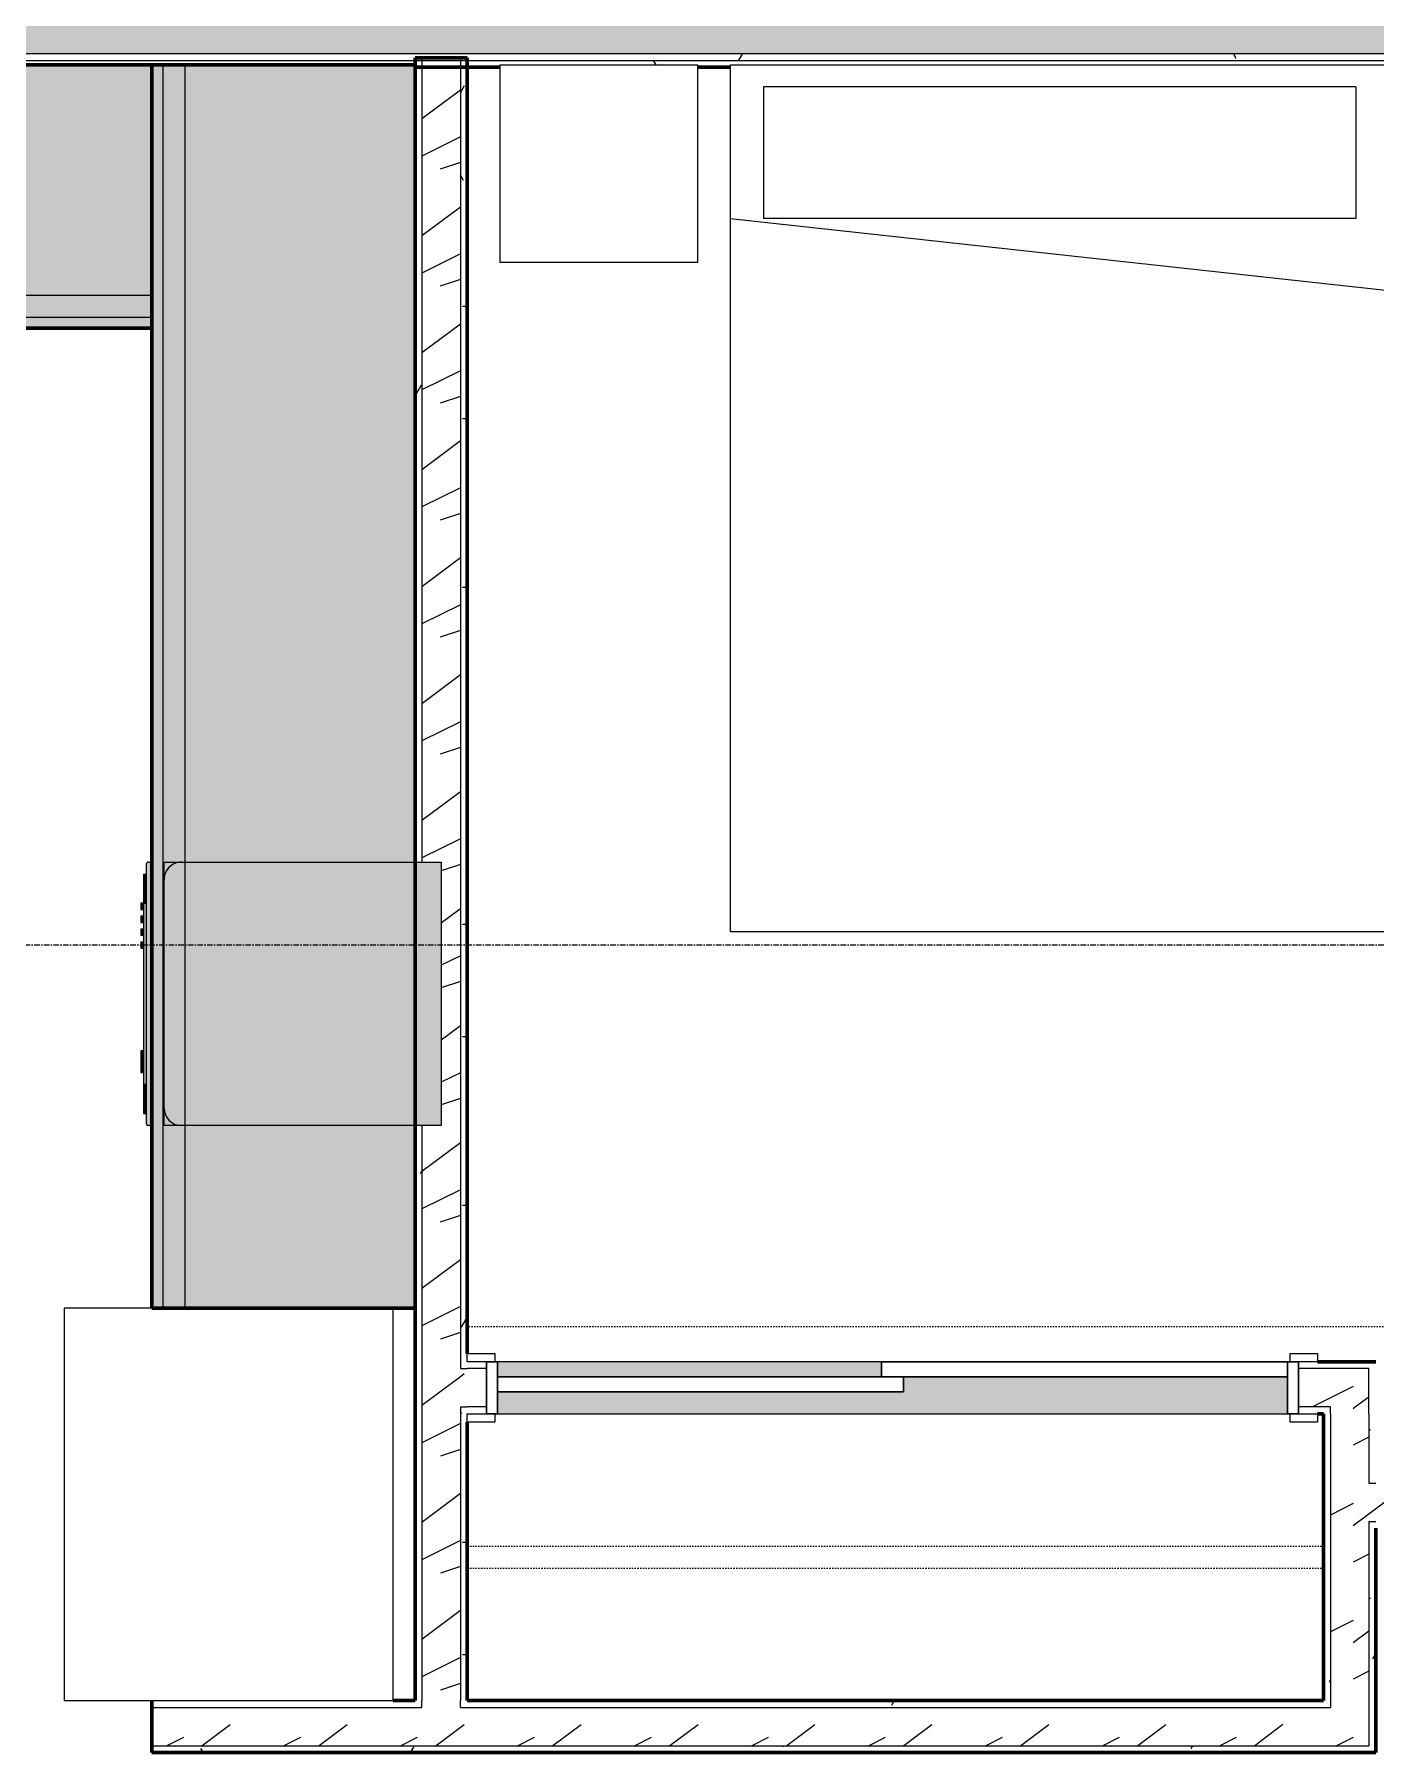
# Model space of a CAD drawing. Header units: inches. Extents: x -4061 to -1937, y 9836 to 11171.
# Drawn here: x -3716.2 to -3593.9, y 10393.6 to 10550.2 of the extents above; entities that cross this region are included whole.
import ezdxf

# ---------------------------------------------------------------- set-up
doc = ezdxf.new("R2010")
doc.units = ezdxf.units.IN
doc.header["$MEASUREMENT"] = 0
doc.linetypes.add('Dash', pattern=[0.25, 0.125, -0.125])
doc.linetypes.add('Grid Line 1_2_', pattern=[0.875, 0.5, -0.125, 0.125, -0.125])
for name, color, linetype, lineweight in [('0-1', 7, 'Continuous', 5), ('0-2', 250, 'Continuous', 9), ('A-DOOR-1', 250, 'Continuous', 9), ('A-DOOR-2', 50, 'Continuous', 30), ('A-DOOR-FRAM-1', 50, 'Continuous', 30), ('A-WALL', 113, 'Continuous', 18), ('A-WALL-1', 8, 'Continuous', 5), ('A-WALL-2', 10, 'Continuous', 60), ('A-WALL-3', 7, 'Continuous', 18), ('A-WALL-PATT-1', 250, 'Continuous', 9), ('A-WALL-PATT-2', 253, 'Continuous', 9), ('A-WALL-PATT-4', 111, 'Continuous', 9), ('I-FURN-1', 250, 'Continuous', 9), ('I-FURN-HDLN-1', 250, 'Dash', 9), ('I-WALL-2', 2, 'Continuous', 60), ('Q-CASE-1', 253, 'Continuous', 9), ('Q-CASE-2', 10, 'Continuous', 60), ('Q-CASE-3', 250, 'Continuous', 9), ('Q-CASE-HDLN-1', 250, 'Dash', 9), ('Q-SPCQ-1', 250, 'Continuous', 9), ('Q-SPCQ-2', 55, 'Continuous', 9), ('S-GRID-1', 1, 'Grid Line 1_2_', 9)]:
    doc.layers.add(name, color=color, linetype=linetype, lineweight=lineweight)
pattern_1 = [(0, (-88.066, -241.96), (20.48, 5.12), [0.845, -14.515, 0.845, -14.515, -81.92]), (0, (-88.066, -241.96), (20.48, 5.12), [-30.72, 0.845, -29.875, 0.845, -14.515, -35.84]), (0, (-88.066, -241.96), (20.48, 5.12), [-76.8, 0.845, -9.395, 0.845, -24.755]), (120, (-80.386, -239.4), (-14.67405, 15.1762003), [0.845, -14.515, 0.845, -14.515, -81.92]), (120, (-80.386, -239.4), (-14.67405, 15.1762003), [-30.72, 0.845, -29.875, 0.845, -14.515, -35.84]), (120, (-80.386, -239.4), (-14.67405, 15.1762003), [-76.8, 0.845, -9.395, 0.845, -24.755]), (240, (-77.826, -229.16), (-5.80595, -20.2962003), [0.845, -14.515, 0.845, -14.515, -81.92]), (240, (-77.826, -229.16), (-5.80595, -20.2962003), [-30.72, 0.845, -29.875, 0.845, -14.515, -35.84]), (240, (-77.826, -229.16), (-5.80595, -20.2962003), [-76.8, 0.845, -9.395, 0.845, -24.755])]
pattern_2 = [(216.87, (-83.801, -231.298), (31.9871619, 21.32545714), [5.331, -47.981]), (206.565, (-77.404, -234.497), (-10.662476, -10.6620098), [11.921, -11.921]), (198.435, (-77.404, -239.828), (-21.3244936, -10.6625869), [6.744, -26.974])]

# ---------------------------------------------------------------- blocks, each defined once
blk = doc.blocks.new('FOLDING_SLIDING CLOSET - 72_ x 80_-1372885-ENLARGED RCP - 2ND FLOOR PLAN - WEST')
at = {"layer": 'A-DOOR-1'}
for p, q in [((-38.75, 3.25), (-36.25, 3.25)), ((-38.75, 2.5), (-38.75, 3.25)), ((-36.25, 3.25), (-36.25, 2.5)), ((36.25, 3.25), (38.75, 3.25)), ((36.25, 2.5), (36.25, 3.25)), ((38.75, 3.25), (38.75, 2.5)), ((-36.25, 2.5), (-38.75, 2.5)), ((38.75, 2.5), (36.25, 2.5)), ((-38.75, -2.25), (-36.25, -2.25)), ((-38.75, -3), (-38.75, -2.25)), ((-36.25, -3), (-38.75, -3)), ((-36.25, -2.25), (-36.25, -3)), ((36.25, -2.25), (38.75, -2.25)), ((36.25, -3), (36.25, -2.25)), ((38.75, -3), (36.25, -3)), ((38.75, -2.25), (38.75, -3))]:
    blk.add_line(p, q, dxfattribs=at)
at = {"layer": 'A-DOOR-2'}
for p, q in [((-1, 0.5), (36, 0.5)), ((-1, -0.875), (-1, 0.5)), ((36, 0.5), (36, -0.875)), ((-36, -0.875), (1, -0.875)), ((-36, -2.25), (-36, -0.875)), ((36, -0.875), (-1, -0.875)), ((1, -0.875), (1, -2.25)), ((1, -2.25), (-36, -2.25))]:
    blk.add_line(p, q, dxfattribs=at)
at = {"layer": 'A-DOOR-FRAM-1'}
for p, q in [((-37, 2.5), (-36, 2.5)), ((-37, -2.25), (-37, 2.5)), ((-36, 2.5), (-36, -2.25)), ((36, 2.5), (37, 2.5)), ((36, -2.25), (36, 2.5)), ((37, 2.5), (37, -2.25)), ((-36, -2.25), (-37, -2.25)), ((37, -2.25), (36, -2.25))]:
    blk.add_line(p, q, dxfattribs=at)
blk = doc.blocks.new('OD_CW_Closet - OD_CW_Closet-2021435-ENLARGED RCP - 2ND FLOOR PLAN - WEST')
at = {"layer": 'Q-CASE-HDLN-1'}
for p, q in [((3.49, 2.12), (75.49, 2.12)), ((0.74, -9.94), (78.78, -9.94)), ((0.74, -11.94), (78.78, -11.94))]:
    blk.add_line(p, q, dxfattribs=at)
blk = doc.blocks.new('Bed-Standard - Queen 60_ x 79_-1433484-ENLARGED RCP - 2ND FLOOR PLAN - WEST')
at = {"layer": 'I-FURN-1'}
for p, q in [((-19.31, 41.3), (40.69, 41.3)), ((-19.31, -37.7), (-19.31, 41.3)), ((40.69, 41.3), (40.69, -37.7)), ((40.69, -23.7), (-19.31, -17.13)), ((-16.31, -23.7), (37.69, -23.7)), ((-16.31, -35.7), (-16.31, -23.7)), ((37.69, -35.7), (37.69, -23.7)), ((-16.31, -35.7), (37.69, -35.7)), ((40.69, -37.7), (-19.31, -37.7))]:
    blk.add_line(p, q, dxfattribs=at)
at = {"layer": 'I-FURN-HDLN-1'}
for p, q in [((-55.31, 77.3), (64.69, 77.3)), ((-55.31, -37.7), (-55.31, 77.3)), ((64.69, 77.3), (64.69, -37.7))]:
    blk.add_line(p, q, dxfattribs=at)
blk = doc.blocks.new('Table-Night Stand - 18_ x 18_ x 24_-1372838-ENLARGED RCP - 2ND FLOOR PLAN - WEST')
at = {"layer": 'I-FURN-1'}
for p, q in [((0.15, 0), (18.15, 0)), ((0.15, -18), (0.15, 0)), ((18.15, 0), (18.15, -18)), ((18.15, -18), (0.15, -18))]:
    blk.add_line(p, q, dxfattribs=at)
blk = doc.blocks.new('Refrigerator_-_Side-by-Side_6047 - 36_ X 30_-345559-ENLARGED RCP - 2ND FLOOR PLAN - WEST')
at = {"layer": 'Q-SPCQ-1'}
for p, q in [((17.87, 14.42), (-17.88, 14.42)), ((-17.88, 14.42), (-17.88, -15.58)), ((17.87, -15.58), (17.87, 14.42)), ((-17.88, -15.58), (17.87, -15.58))]:
    blk.add_line(p, q, dxfattribs=at)
blk = doc.blocks.new('OD_CW_Base Cabinet - OD_CW_Base Cabinet-2082605-ENLARGED RCP - 2ND FLOOR PLAN - WEST')
at = {"layer": 'Q-CASE-1'}
for points in [[(0.74, -1), (114.06, -1), (114.06, 0), (0.74, 0)], [(0.74, -3), (17.4, -3), (17.4, -1.13), (41.4, -1.13), (41.4, -3), (114.06, -3), (114.06, -1), (0.74, -1)], [(0.74, -3), (0.74, -24), (114.06, -24), (114.06, -3), (1.6, -3)]]:
    blk.add_hatch(color=256, dxfattribs=at).paths.add_polyline_path(points, flags=0)
at = {"layer": 'Q-CASE-2'}
for p, q in [((0.74, -24), (0.74, 0)), ((0.74, 0), (114.06, 0)), ((114.06, 0), (114.06, -24)), ((114.06, -24), (0.74, -24))]:
    blk.add_line(p, q, dxfattribs=at)
at = {"layer": 'Q-CASE-3'}
for p, q in [((93.06, 0), (0.74, 0)), ((114.06, -1), (0.74, -1)), ((114.06, -1), (0.74, -1)), ((114.06, -1), (114.06, 0)), ((114.06, -3), (114.06, -1)), ((0.74, -3), (0.74, -24)), ((114.06, -3), (0.74, -3)), ((114.06, -24), (114.06, -3)), ((114.06, -24), (0.74, -24))]:
    blk.add_line(p, q, dxfattribs=at)
blk = doc.blocks.new('Dishwasher_15404 - 34_ counter-V12-ENLARGED RCP - 2ND FLOOR PLAN - WEST')
at = {"layer": 'Q-SPCQ-2'}
h = blk.add_hatch(color=256, dxfattribs=at)
h.paths.add_polyline_path([(2.38, 0), (0, 0), (0, -24), (2.38, -24), (2.38, -21.59)], flags=0)
h.paths.add_polyline_path([(23.68, 0), (23.38, 0), (23.38, -24), (23.69, -24), (24.08, -23.95), (24.46, -23.79), (24.83, -23.48), (25.07, -23.15), (25.2, -22.77), (25.25, -22.43), (25.25, -1.57), (25.17, -1.1), (24.98, -0.71), (24.74, -0.42), (24.46, -0.21), (24.08, -0.05), (23.69, 0)], flags=0)
h = blk.add_hatch(color=256, dxfattribs=at)
h.paths.add_polyline_path([(23.95, 0), (23.69, 0), (24.08, -0.05), (24.46, -0.21), (24.83, -0.52), (25.04, -0.79), (25.22, -1.25), (25.25, -1.31), (25.25, 0), (24.46, 0)], flags=0)
h.paths.add_polyline_path([(25.25, -22.43), (25.2, -22.83), (24.96, -23.33), (24.74, -23.58), (24.46, -23.79), (24.08, -23.95), (23.69, -24), (25.25, -24), (25.25, -22.64)], flags=0)
for points in [[(26.38, 0), (26.38, -24), (26.73, -23.98), (26.82, -23.94), (26.87, -23.8), (26.87, -0.15), (26.82, -0.06), (26.68, 0)], [(26.87, -1.09), (26.87, -2.61), (27.12, -2.61), (27.12, -1.09)], [(27.12, -2.61), (26.87, -2.63), (26.87, -3.81), (27.12, -3.81), (27.12, -2.78)], [(27.12, -3.81), (26.87, -3.81), (26.87, -20.19), (27.12, -20.19), (27.12, -7.68)], [(27.12, -4.82), (27.12, -5.81), (27.37, -5.81), (27.37, -4.82)], [(27.12, -5.81), (27.12, -6.79), (27.37, -6.79), (27.37, -5.81)], [(27.12, -16.15), (27.12, -16.74), (27.37, -16.74), (27.37, -16.15)], [(27.12, -17.33), (27.12, -17.92), (27.37, -17.92), (27.37, -17.33)], [(27.12, -18.51), (27.12, -19.1), (27.37, -19.1), (27.37, -18.51)], [(26.87, -20.19), (26.87, -21.39), (27.12, -21.39), (27.12, -20.19)], [(27.12, -19.69), (27.12, -20.28), (27.37, -20.28), (27.37, -19.69)], [(27.12, -21.39), (26.87, -21.39), (26.9, -22.91), (27.12, -22.91), (27.12, -21.78)]]:
    blk.add_hatch(color=256, dxfattribs=at).paths.add_polyline_path(points, flags=0)
at = {"layer": 'Q-SPCQ-1'}
for p, q in [((0, -24), (0, 0)), ((0, 0), (23.68, 0)), ((23.69, 0), (25.25, 0)), ((25.25, 0), (25.25, -1.57)), ((26.38, 0), (26.68, 0)), ((26.87, -0.2), (26.87, -23.8)), ((27.12, -1.09), (26.87, -1.09)), ((27.12, -2.61), (27.12, -1.09)), ((25.25, -1.57), (25.25, -22.43)), ((27.12, -3.81), (27.12, -2.61)), ((27.12, -20.19), (27.12, -3.81)), ((27.37, -4.82), (27.12, -4.82)), ((27.37, -5.81), (27.37, -4.82)), ((27.37, -6.79), (27.37, -5.81)), ((27.12, -6.79), (27.37, -6.79)), ((27.37, -16.15), (27.12, -16.15)), ((27.37, -16.74), (27.12, -16.74)), ((27.37, -16.74), (27.37, -16.15)), ((27.37, -17.33), (27.12, -17.33)), ((27.37, -17.92), (27.12, -17.92)), ((27.37, -18.51), (27.12, -18.51)), ((27.37, -17.92), (27.37, -17.33)), ((27.37, -19.1), (27.37, -18.51)), ((27.37, -19.1), (27.12, -19.1)), ((27.37, -19.69), (27.12, -19.69)), ((27.12, -21.39), (27.12, -20.19)), ((27.37, -20.28), (27.12, -20.28)), ((27.37, -20.28), (27.37, -19.69)), ((27.12, -22.91), (27.12, -21.39)), ((25.25, -22.43), (25.25, -24)), ((27.12, -22.91), (26.87, -22.91)), ((23.68, -24), (0, -24)), ((25.25, -24), (23.69, -24)), ((26.68, -24), (26.38, -24))]:
    blk.add_line(p, q, dxfattribs=at)
for centre, radius, start, end in [((26.68, -0.2), 0.197, 0, 90), ((23.68, -1.57), 1.57, 0, 90), ((23.68, -1.57), 1.57, 32.077, 42.3359), ((23.68, -1.57), 1.57, 17.8182, 27.5266), ((23.68, -1.57), 1.57, 0, 13.6425), ((26.68, -0.2), 0.197, 15, 75), ((23.68, -22.43), 1.57, 270, 0), ((23.68, -22.43), 1.57, 317.6641, 327.923), ((23.68, -22.43), 1.57, 332.4734, 342.1818), ((23.68, -22.43), 1.57, 346.3575, 0), ((26.68, -23.8), 0.197, 270, 0)]:
    blk.add_arc(centre, radius, start, end, dxfattribs=at)
blk = doc.blocks.new('OD_CW_Base Cabinet - OD_CW_Base Cabinet-1965721-ENLARGED RCP - 2ND FLOOR PLAN - WEST')
at = {"layer": 'Q-CASE-1'}
h = blk.add_hatch(color=256, dxfattribs=at)
h.paths.add_polyline_path([(0.74, 0), (0.74, -1), (17.97, -1), (17.97, 0), (13.38, 0)], flags=0)
h.paths.add_polyline_path([(110.41, 0), (41.97, 0), (41.97, -1), (110.41, -1)], flags=0)
h = blk.add_hatch(color=256, dxfattribs=at)
h.paths.add_polyline_path([(13.38, -1), (0.74, -1), (0.74, -3), (17.97, -3), (17.97, -1)], flags=0)
h.paths.add_polyline_path([(110.41, -1), (41.97, -1), (41.97, -3), (110.41, -3)], flags=0)
blk.add_hatch(color=256, dxfattribs=at).paths.add_polyline_path([(13.38, -3), (0.74, -3), (0.74, -24), (110.41, -24), (110.41, -3)], flags=0)
at = {"layer": 'Q-CASE-2'}
for p, q in [((0.74, -24), (0.74, 0)), ((0.74, 0), (110.41, 0)), ((110.41, 0), (110.41, -24)), ((110.41, -24), (0.74, -24))]:
    blk.add_line(p, q, dxfattribs=at)
at = {"layer": 'Q-CASE-3'}
for p, q in [((0.74, 0), (0.74, -1)), ((17.97, 0), (0.74, 0)), ((17.97, -1), (0.74, -1)), ((0.74, -1), (0.74, -3)), ((17.97, -1), (0.74, -1)), ((110.41, 0), (41.97, 0)), ((110.41, -1), (41.97, -1)), ((110.41, -1), (41.97, -1)), ((110.41, -1), (110.41, 0)), ((110.41, -3), (110.41, -1)), ((0.74, -3), (0.74, -24)), ((110.41, -3), (0.74, -3)), ((110.41, -24), (110.41, -3)), ((110.41, -24), (0.74, -24))]:
    blk.add_line(p, q, dxfattribs=at)
blk = doc.blocks.new('CTR - 1st Phase - Unit Layouts_rvt-1-ENLARGED RCP - 2ND FLOOR PLAN - WEST')
at = {"layer": 'A-WALL-1'}
h = blk.add_hatch(color=256, dxfattribs=at)
h.paths.add_polyline_path([(-3636.99, 10424.46), (-3601.99, 10424.46), (-3601.99, 10427.84), (-3636.99, 10427.84), (-3636.99, 10426.46), (-3673.99, 10426.46), (-3673.99, 10424.46), (-3638.99, 10424.46)], flags=0)
h.paths.add_polyline_path([(-3656.82, 10427.84), (-3638.99, 10427.84), (-3638.99, 10429.21), (-3673.99, 10429.21), (-3673.99, 10427.84)], flags=0)
at = {"layer": 'A-WALL-PATT-1'}
h = blk.add_hatch(dxfattribs=at)
h.set_pattern_fill('FP_1', color=256, style=0, pattern_type=2)
h.set_pattern_definition(pattern_1)
h.paths.add_polyline_path([(-3680.87, 10398.34), (-3680.87, 10450.75), (-3681.49, 10450.75), (-3681.49, 10398.34)], flags=0)
h.paths.add_polyline_path([(-3680.87, 10474.75), (-3680.87, 10547.19), (-3681.49, 10547.19), (-3681.49, 10474.75)], flags=0)
h = blk.add_hatch(dxfattribs=at)
h.set_pattern_fill('FP_1', color=256, style=0, pattern_type=2)
h.set_pattern_definition(pattern_1)
h.paths.add_polyline_path([(-3676.74, 10398.34), (-3676.74, 10425.09), (-3677.37, 10425.09), (-3677.37, 10398.34)], flags=0)
h.paths.add_polyline_path([(-3676.74, 10428.59), (-3676.74, 10547.19), (-3677.37, 10547.19), (-3677.37, 10428.59)], flags=0)
h = blk.add_hatch(dxfattribs=at)
h.set_pattern_fill('FP_1', color=256, style=0, pattern_type=2)
h.set_pattern_definition(pattern_1)
h.paths.add_polyline_path([(-3593.94, 10393.59), (-3593.94, 10414.66), (-3594.57, 10414.66), (-3594.57, 10393.59)], flags=0)
h.paths.add_polyline_path([(-3594.57, 10418.16), (-3593.94, 10418.16), (-3593.94, 10428.59), (-3594.57, 10428.59), (-3594.57, 10424.46)], flags=0)
h = blk.add_hatch(dxfattribs=at)
h.set_pattern_fill('FP_1', color=256, style=0, pattern_type=2)
h.set_pattern_definition(pattern_1)
h.paths.add_polyline_path([(-3598.69, 10397.71), (-3598.07, 10397.71), (-3598.07, 10424.46), (-3598.69, 10424.46), (-3598.69, 10398.34)], flags=0)
h = blk.add_hatch(dxfattribs=at)
h.set_pattern_fill('FP_1', color=256, style=0, pattern_type=2)
h.set_pattern_definition(pattern_1)
h.paths.add_polyline_path([(-3549.52, 10414.04), (-3503.67, 10414.04), (-3503.67, 10414.66), (-3554.1, 10414.66), (-3554.1, 10414.04)], flags=0)
h.paths.add_polyline_path([(-3592.1, 10414.04), (-3590.1, 10414.04), (-3590.1, 10414.66), (-3593.94, 10414.66), (-3593.94, 10414.04), (-3592.28, 10414.04)], flags=0)
h = blk.add_hatch(dxfattribs=at)
h.set_pattern_fill('FP_1', color=256, style=0, pattern_type=2)
h.set_pattern_definition(pattern_1)
h.paths.add_polyline_path([(-3600.99, 10397.71), (-3598.69, 10397.71), (-3598.69, 10398.34), (-3677.37, 10398.34), (-3677.37, 10397.71), (-3652.74, 10397.71)], flags=0)
h.paths.add_polyline_path([(-3705.49, 10397.71), (-3680.87, 10397.71), (-3680.87, 10398.34), (-3705.49, 10398.34)], flags=0)
h = blk.add_hatch(dxfattribs=at)
h.set_pattern_fill('FP_1', color=256, style=0, pattern_type=2)
h.set_pattern_definition(pattern_1)
h.paths.add_polyline_path([(-3594.57, 10393.59), (-3594.57, 10394.21), (-3705.49, 10394.21), (-3705.49, 10393.59), (-3595.5, 10393.59)], flags=0)
at = {"layer": 'A-WALL-PATT-2'}
h = blk.add_hatch(dxfattribs=at)
h.set_pattern_fill('FP_2', color=256, style=0, pattern_type=2)
h.set_pattern_definition(pattern_2)
h.paths.add_polyline_path([(-3677.37, 10397.71), (-3677.37, 10548.04), (-3680.87, 10548.04), (-3680.87, 10474.75), (-3679.12, 10474.75), (-3679.12, 10450.75), (-3680.87, 10450.75), (-3680.87, 10397.71)], flags=0)
h = blk.add_hatch(dxfattribs=at)
h.set_pattern_fill('FP_2', color=256, style=0, pattern_type=2)
h.set_pattern_definition(pattern_2)
h.paths.add_polyline_path([(-3598.69, 10425.09), (-3594.57, 10425.09), (-3594.57, 10428.59), (-3600.99, 10428.59), (-3600.99, 10425.09)], flags=0)
h.paths.add_polyline_path([(-3677.37, 10425.09), (-3674.99, 10425.09), (-3674.99, 10428.59), (-3677.37, 10428.59)], flags=0)
h = blk.add_hatch(dxfattribs=at)
h.set_pattern_fill('FP_2', color=256, style=0, pattern_type=2)
h.set_pattern_definition(pattern_2)
h.paths.add_polyline_path([(-3595.5, 10394.21), (-3594.57, 10394.21), (-3594.57, 10425.09), (-3598.07, 10425.09), (-3598.07, 10394.21)], flags=0)
h = blk.add_hatch(dxfattribs=at)
h.set_pattern_fill('FP_2', color=256, style=0, pattern_type=2)
h.set_pattern_definition(pattern_2)
h.paths.add_polyline_path([(-3534.19, 10414.66), (-3503.67, 10414.66), (-3503.67, 10418.16), (-3554.1, 10418.16), (-3554.1, 10414.66), (-3541.85, 10414.66)], flags=0)
h.paths.add_polyline_path([(-3594.57, 10414.66), (-3590.1, 10414.66), (-3590.1, 10418.16), (-3594.57, 10418.16), (-3594.57, 10416.16)], flags=0)
h = blk.add_hatch(dxfattribs=at)
h.set_pattern_fill('FP_2', color=256, style=0, pattern_type=2)
h.set_pattern_definition(pattern_2)
h.paths.add_polyline_path([(-3705.49, 10394.21), (-3598.07, 10394.21), (-3598.07, 10397.71), (-3705.49, 10397.71), (-3705.49, 10397.36)], flags=0)
at = {"layer": 'A-WALL-2'}
for p, q in [((-3681.49, 10547.41), (-3681.49, 10548.04)), ((-3681.49, 10548.04), (-3676.74, 10548.04)), ((-3676.74, 10548.04), (-3676.74, 10429.96)), ((-3681.49, 10398.34), (-3681.49, 10434.09)), ((-3599.24, 10429.21), (-3593.94, 10429.21)), ((-3676.74, 10423.71), (-3676.74, 10398.34)), ((-3598.69, 10424.46), (-3599.24, 10424.46)), ((-3598.69, 10398.34), (-3598.69, 10424.46)), ((-3593.94, 10414.04), (-3593.94, 10393.59)), ((-3705.49, 10393.59), (-3705.49, 10398.34)), ((-3683.49, 10398.34), (-3681.49, 10398.34)), ((-3676.74, 10398.34), (-3598.69, 10398.34)), ((-3598.69, 10393.59), (-3705.49, 10393.59)), ((-3594.57, 10393.59), (-3598.69, 10393.59)), ((-3593.94, 10393.59), (-3594.57, 10393.59))]:
    blk.add_line(p, q, dxfattribs=at)
at = {"layer": 'A-WALL-3'}
for p, q in [((-3680.87, 10548.04), (-3680.87, 10474.75)), ((-3677.37, 10548.04), (-3677.37, 10428.59)), ((-3680.87, 10450.75), (-3680.87, 10398.34)), ((-3677.37, 10428.59), (-3676.74, 10428.59)), ((-3674.99, 10428.59), (-3676.74, 10428.59)), ((-3638.99, 10429.21), (-3673.99, 10429.21)), ((-3594.57, 10428.59), (-3600.99, 10428.59)), ((-3594.57, 10425.09), (-3594.57, 10428.59)), ((-3677.37, 10425.09), (-3676.74, 10425.09)), ((-3677.37, 10425.09), (-3677.37, 10398.34)), ((-3674.99, 10425.09), (-3676.74, 10425.09)), ((-3598.07, 10425.09), (-3600.99, 10425.09)), ((-3598.07, 10424.46), (-3598.07, 10425.09)), ((-3594.57, 10424.46), (-3594.57, 10425.09)), ((-3673.99, 10424.46), (-3601.99, 10424.46)), ((-3598.07, 10424.46), (-3598.07, 10397.71)), ((-3594.57, 10424.46), (-3594.57, 10418.16)), ((-3594.57, 10418.16), (-3593.94, 10418.16)), ((-3594.57, 10414.66), (-3593.94, 10414.66)), ((-3594.57, 10414.66), (-3594.57, 10394.21)), ((-3680.87, 10397.71), (-3680.87, 10398.34)), ((-3677.37, 10397.71), (-3677.37, 10398.34)), ((-3705.49, 10397.71), (-3680.87, 10397.71)), ((-3677.37, 10397.71), (-3598.69, 10397.71)), ((-3598.69, 10397.71), (-3598.07, 10397.71)), ((-3705.49, 10394.21), (-3598.69, 10394.21)), ((-3598.69, 10394.21), (-3598.07, 10394.21)), ((-3598.07, 10394.21), (-3594.57, 10394.21))]:
    blk.add_line(p, q, dxfattribs=at)
at = {"layer": '0-2'}
for name, p, rotation in [('OD_CW_Base Cabinet - OD_CW_Base Cabinet-1965721-ENLARGED RCP - 2ND FLOOR PLAN - WEST', (-3704.75, 10523.41), 180), ('OD_CW_Base Cabinet - OD_CW_Base Cabinet-2082605-ENLARGED RCP - 2ND FLOOR PLAN - WEST', (-3705.49, 10433.35), 89.99999999998896), ('Bed-Standard - Queen 60_ x 79_-1433484-ENLARGED RCP - 2ND FLOOR PLAN - WEST', (-3612.05, 10509.71), 180), ('Table-Night Stand - 18_ x 18_ x 24_-1372838-ENLARGED RCP - 2ND FLOOR PLAN - WEST', (-3655.59, 10529.41), 180), ('Dishwasher_15404 - 34_ counter-V12-ENLARGED RCP - 2ND FLOOR PLAN - WEST', (-3679.12, 10450.75), 180), ('Refrigerator_-_Side-by-Side_6047 - 36_ X 30_-345559-ENLARGED RCP - 2ND FLOOR PLAN - WEST', (-3697.91, 10416.21), 269.9999999999871), ('FOLDING_SLIDING CLOSET - 72_ x 80_-1372885-ENLARGED RCP - 2ND FLOOR PLAN - WEST', (-3637.99, 10426.96), 180)]:
    blk.add_blockref(name, p, dxfattribs=dict(at, rotation=rotation))
blk.add_blockref('OD_CW_Closet - OD_CW_Closet-2021435-ENLARGED RCP - 2ND FLOOR PLAN - WEST', (-3677.48, 10422.34), dxfattribs=at)
blk = doc.blocks.new('CTR - 1st Phase - Shell_rvt-1-ENLARGED RCP - 2ND FLOOR PLAN - WEST')
at = {"layer": 'S-GRID-1'}
blk.add_line((-1936.83, 10467.19), (-4027.88, 10467.19), dxfattribs=at)

msp = doc.modelspace()

# ---------------------------------------------------------------- hatches: boundary and pattern name
at = {"layer": 'A-WALL-PATT-4'}
h = msp.add_hatch(dxfattribs=at)
h.set_pattern_fill('FP_4', color=256, style=0, pattern_type=2)
h.set_pattern_definition([(161.57, (-87.746, -241.64), (-2.560496185, -0.000537386), [0, -18.214, 2.022, 0]), (18.43, (-88.386, -241.64), (-2.560496185, 0.000537386), [0, -18.214, 2.022, 0]), (108.43, (-87.746, -241.64), (1.27922091, -6.400876726), [6.07, -14.166]), (71.57, (-88.386, -241.64), (1.27922091, 6.400876726), [6.07, -14.166])])
h.paths.add_polyline_path([(-3852.47, 10548.44), (-3482.72, 10548.44), (-3482.72, 10551.94), (-3852.47, 10551.94)], flags=0)
h = msp.add_hatch(dxfattribs=at)
h.set_pattern_fill('FP_1', color=256, style=0, pattern_type=2)
h.set_pattern_definition(pattern_1)
h.paths.add_polyline_path([(-3500.17, 10547.81), (-3483.35, 10547.81), (-3483.35, 10548.44), (-3852.47, 10548.44), (-3852.47, 10547.81), (-3680.87, 10547.81), (-3680.87, 10548.04), (-3677.37, 10548.04), (-3677.37, 10547.81), (-3551.36, 10547.81), (-3551.36, 10548.04), (-3547.86, 10548.04), (-3547.86, 10547.81), (-3503.53, 10547.81)], flags=0)
h = msp.add_hatch(dxfattribs=at)
h.set_pattern_fill('FP_1', color=256, style=0, pattern_type=2)
h.set_pattern_definition(pattern_1)
h.paths.add_polyline_path([(-3852.47, 10547.19), (-3815.16, 10547.19), (-3815.16, 10547.41), (-3681.49, 10547.41), (-3681.49, 10547.19), (-3680.87, 10547.19), (-3680.87, 10547.81), (-3852.47, 10547.81), (-3852.47, 10547.7)], flags=0)
h.paths.add_polyline_path([(-3677.37, 10547.19), (-3673.74, 10547.19), (-3673.74, 10547.41), (-3655.74, 10547.41), (-3655.74, 10547.19), (-3652.74, 10547.19), (-3652.74, 10547.41), (-3592.74, 10547.41), (-3592.74, 10547.19), (-3589.81, 10547.19), (-3589.81, 10547.41), (-3571.81, 10547.41), (-3571.81, 10547.19), (-3551.36, 10547.19), (-3551.36, 10547.81), (-3677.37, 10547.81), (-3677.37, 10547.7)], flags=0)
h.paths.add_polyline_path([(-3547.86, 10547.19), (-3483.97, 10547.19), (-3483.97, 10547.81), (-3547.86, 10547.81), (-3547.86, 10547.7)], flags=0)

# ---------------------------------------------------------------- linework, layer by layer
at = {"layer": 'A-WALL'}
for p, q in [((-3852.47, 10548.44), (-3482.72, 10548.44)), ((-3852.47, 10547.81), (-3483.35, 10547.81))]:
    msp.add_line(p, q, dxfattribs=at)
at = {"layer": 'I-WALL-2'}
for p, q in [((-3673.74, 10547.19), (-3681.49, 10547.19)), ((-3652.74, 10547.19), (-3655.74, 10547.19))]:
    msp.add_line(p, q, dxfattribs=at)

# ---------------------------------------------------------------- block references
at = {"layer": '0-1'}
for name in ['CTR - 1st Phase - Shell_rvt-1-ENLARGED RCP - 2ND FLOOR PLAN - WEST', 'CTR - 1st Phase - Unit Layouts_rvt-1-ENLARGED RCP - 2ND FLOOR PLAN - WEST']:
    msp.add_blockref(name, (0, 0), dxfattribs=at)

doc.saveas('drawing.dxf')
